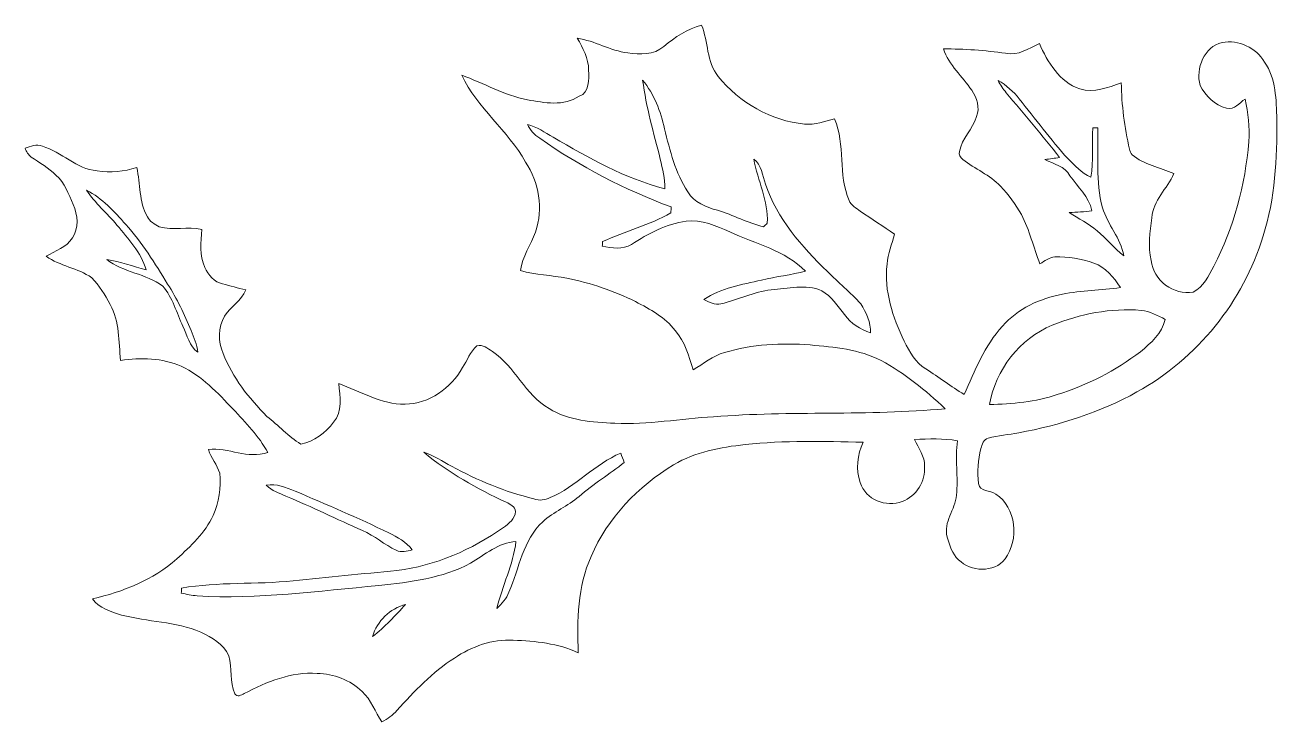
# Model space of a CAD drawing. Header units: centimetres. Extents: x -16.1 to 16.1, y -9 to 9.
import ezdxf

# ---------------------------------------------------------------- set-up
doc = ezdxf.new("R2010")
doc.units = ezdxf.units.CM
doc.header["$MEASUREMENT"] = 0
doc.layers.add('Layer 1', color=7, linetype='Continuous')

msp = doc.modelspace()

# ---------------------------------------------------------------- linework, layer by layer
at = {"layer": 'Layer 1', "color": 8, "lineweight": 9}
for points, knots in [([(0.32932, 8.41816), (0.61296, 8.66229), (0.93928, 8.85984), (1.29876, 8.96956), (1.29876, 8.96956), (1.47656, 8.53811), (1.42505, 8.02517), (1.72809, 7.64523), (1.72809, 7.64523), (2.27701, 6.97283), (3.08346, 6.50681), (3.95235, 6.41897), (3.95235, 6.41897), (4.21658, 6.39393), (4.46847, 6.49376), (4.72176, 6.55232), (4.72176, 6.55232), (5.00892, 5.89016), (4.80466, 5.11687), (5.09923, 4.45471), (5.09923, 4.45471), (5.14157, 4.31889), (5.2795, 4.25856), (5.38322, 4.17672), (5.38322, 4.17672), (5.67779, 3.98022), (5.972, 3.78302), (6.26834, 3.58899), (6.26834, 3.58899), (6.19955, 3.33287), (6.09089, 3.08593), (6.07219, 2.81817), (6.07219, 2.81817), (5.99105, 2.1239), (6.22212, 1.44657), (6.51458, 0.82849), (6.51458, 0.82849), (6.65181, 0.55897), (6.80456, 0.27498), (7.07479, 0.11694), (7.07479, 0.11694), (7.40569, -0.09684), (7.72249, -0.3332), (8.05727, -0.54063), (8.05727, -0.54063), (8.33773, 0.07037), (8.57586, 0.71879), (9.04435, 1.21867), (9.04435, 1.21867), (9.43452, 1.67199), (10.00496, 1.92988), (10.58422, 2.03853), (10.58422, 2.03853), (11.07564, 2.14683), (11.58082, 2.14225), (12.07718, 2.21245), (12.07718, 2.21245), (11.90537, 2.47562), (11.69724, 2.73562), (11.39032, 2.84392), (11.39032, 2.84392), (11.07247, 2.95787), (10.73062, 3.00938), (10.39372, 3.00232), (10.39372, 3.00232), (10.24944, 2.98539), (10.12773, 2.89684), (10.00602, 2.82487), (10.00602, 2.82487), (9.83704, 3.24186), (9.74461, 3.69094), (9.528, 4.08852), (9.528, 4.08852), (9.37737, 4.35134), (9.20698, 4.60605), (8.99108, 4.81983), (8.99108, 4.81983), (8.7145, 5.11017), (8.33385, 5.26574), (8.01953, 5.50775), (8.01953, 5.50775), (7.95991, 5.55678), (7.91722, 5.6351), (7.93521, 5.71376), (7.93521, 5.71376), (7.99448, 6.04961), (8.276, 6.28986), (8.37548, 6.61088), (8.37548, 6.61088), (8.46897, 6.83948), (8.38183, 7.0956), (8.25377, 7.29139), (8.25377, 7.29139), (8.01, 7.64382), (7.66604, 7.93697), (7.52493, 8.3529), (7.52493, 8.3529), (8.06045, 8.36101), (8.5942, 8.31374), (9.12443, 8.24248), (9.12443, 8.24248), (9.44969, 8.16734), (9.71568, 8.36948), (9.9912, 8.49754), (9.9912, 8.49754), (10.20499, 8.01423), (10.50837, 7.50588), (11.03401, 7.3242), (11.03401, 7.3242), (11.39596, 7.21061), (11.76391, 7.35948), (12.10011, 7.48542), (12.10011, 7.48542), (12.10364, 6.90898), (12.18407, 6.33642), (12.31213, 5.77515), (12.31213, 5.77515), (12.32589, 5.724), (12.34035, 5.66967), (12.37774, 5.62981), (12.37774, 5.62981), (12.68537, 5.37228), (13.09141, 5.3049), (13.45054, 5.14615), (13.45054, 5.14615), (13.28474, 4.75633), (12.91538, 4.45294), (12.88257, 4.01056), (12.88257, 4.01056), (12.83882, 3.64649), (12.78802, 3.27043), (12.86564, 2.90777), (12.86564, 2.90777), (12.92455, 2.40366), (13.4449, 2.00255), (13.95078, 2.09498), (13.95078, 2.09498), (14.2263, 2.22374), (14.33637, 2.51937), (14.48347, 2.76314), (14.48347, 2.76314), (14.98936, 3.75762), (15.29239, 4.85723), (15.37953, 5.96883), (15.37953, 5.96883), (15.4141, 6.33572), (15.35695, 6.70366), (15.28357, 7.06209), (15.28357, 7.06209), (15.12835, 6.97107), (15.01864, 6.77069), (14.80627, 6.82714), (14.80627, 6.82714), (14.50605, 6.89981), (14.26652, 7.15063), (14.12646, 7.41592), (14.12646, 7.41592), (14.01146, 7.8389), (14.22771, 8.42416), (14.69302, 8.52082), (14.69302, 8.52082), (15.11354, 8.6009), (15.56862, 8.38394), (15.78593, 8.01706), (15.78593, 8.01706), (16.08791, 7.59055), (16.07874, 7.0388), (16.10449, 6.53892), (16.10449, 6.53892), (16.10167, 5.53278), (16.06145, 4.50727), (15.74712, 3.54242), (15.74712, 3.54242), (15.24336, 1.85015), (14.04391, 0.38011), (12.50122, -0.47537), (12.50122, -0.47537), (11.56036, -1.00137), (10.51896, -1.33333), (9.46098, -1.52418), (9.46098, -1.52418), (9.19922, -1.57392), (8.93357, -1.60074), (8.67499, -1.66424), (8.67499, -1.66424), (8.55434, -1.6928), (8.52012, -1.82828), (8.48766, -1.93058), (8.48766, -1.93058), (8.41922, -2.22515), (8.39171, -2.53489), (8.42699, -2.83546), (8.42699, -2.83546), (8.45591, -3.0503), (8.72614, -3.00303), (8.87043, -3.10216), (8.87043, -3.10216), (9.40277, -3.45247), (9.47438, -4.27691), (9.10961, -4.77432), (9.10961, -4.77432), (8.82069, -5.14121), (8.22837, -5.10135), (7.91405, -4.79514), (7.91405, -4.79514), (7.74365, -4.64697), (7.68015, -4.41908), (7.61912, -4.21129), (7.61912, -4.21129), (7.5147, -3.81759), (7.83044, -3.50891), (7.85937, -3.1332), (7.85937, -3.1332), (7.90805, -2.66718), (7.82091, -2.19622), (7.88582, -1.73126), (7.88582, -1.73126), (7.52105, -1.66882), (7.14852, -1.67517), (6.78128, -1.70127), (6.78128, -1.70127), (6.88676, -1.92176), (7.04868, -2.13061), (7.03704, -2.38814), (7.03704, -2.38814), (7.07338, -2.76949), (6.82185, -3.16142), (6.46589, -3.29619), (6.46589, -3.29619), (6.04574, -3.45211), (5.52292, -3.25103), (5.38463, -2.80794), (5.38463, -2.80794), (5.24952, -2.47174), (5.31654, -2.09251), (5.45519, -1.76865), (5.45519, -1.76865), (4.44518, -1.74113), (3.43059, -1.7228), (2.42412, -1.82898), (2.42412, -1.82898), (1.78877, -1.89918), (1.13824, -2.01631), (0.58297, -2.35039), (0.58297, -2.35039), (-0.33284, -2.90637), (-1.11601, -3.71564), (-1.54146, -4.708), (-1.54146, -4.708), (-1.89423, -5.48552), (-1.90094, -6.35512), (-1.86954, -7.1912), (-1.86954, -7.1912), (-2.39059, -6.94497), (-2.97373, -6.88535), (-3.54241, -6.86594), (-3.54241, -6.86594), (-4.08498, -6.83172), (-4.61556, -7.02681), (-5.05865, -7.32738), (-5.05865, -7.32738), (-5.62733, -7.68439), (-6.087, -8.18039), (-6.53573, -8.67287), (-6.53573, -8.67287), (-6.64368, -8.7967), (-6.77985, -8.89089), (-6.92308, -8.96956), (-6.92308, -8.96956), (-7.09594, -8.70884), (-7.1979, -8.39911), (-7.43249, -8.18286), (-7.43249, -8.18286), (-7.74153, -7.89076), (-8.16345, -7.72319), (-8.58856, -7.72037), (-8.58856, -7.72037), (-9.25247, -7.67663), (-9.88959, -7.93097), (-10.46356, -8.23931), (-10.46356, -8.23931), (-10.53729, -8.27705), (-10.64947, -8.34161), (-10.70662, -8.24495), (-10.70662, -8.24495), (-10.84526, -7.93838), (-10.77295, -7.58632), (-10.86255, -7.26846), (-10.86255, -7.26846), (-10.99378, -6.9619), (-11.30105, -6.79362), (-11.58539, -6.65428), (-11.58539, -6.65428), (-12.2338, -6.38405), (-12.95029, -6.39463), (-13.62233, -6.21719), (-13.62233, -6.21719), (-13.88833, -6.1244), (-14.20618, -6.04926), (-14.37269, -5.79985), (-14.37269, -5.79985), (-13.5867, -5.61887), (-12.80812, -5.31513), (-12.19958, -4.7715), (-12.19958, -4.7715), (-11.84574, -4.44165), (-11.47003, -4.10722), (-11.26683, -3.65813), (-11.26683, -3.65813), (-11.10526, -3.31912), (-11.06081, -2.93529), (-11.0968, -2.56452), (-11.0968, -2.56452), (-11.15359, -2.34545), (-11.32998, -2.17823), (-11.38607, -1.9581), (-11.38607, -1.9581), (-10.87313, -1.89425), (-10.37007, -2.21704), (-9.86101, -2.03077), (-9.86101, -2.03077), (-10.0875, -1.6085), (-10.43147, -1.26771), (-10.75072, -0.91635), (-10.75072, -0.91635), (-11.15183, -0.5036), (-11.55117, -0.06015), (-12.08351, 0.18503), (-12.08351, 0.18503), (-12.57317, 0.4041), (-13.12456, 0.41398), (-13.64703, 0.33813), (-13.64703, 0.33813), (-13.69606, 0.82109), (-13.67172, 1.33862), (-13.91267, 1.77677), (-13.91267, 1.77677), (-14.04178, 2.02407), (-14.19066, 2.26713), (-14.38892, 2.46539), (-14.38892, 2.46539), (-14.74734, 2.7141), (-15.20489, 2.76701), (-15.56331, 3.01714), (-15.56331, 3.01714), (-15.32413, 3.1526), (-15.04367, 3.24856), (-14.88633, 3.48915), (-14.88633, 3.48915), (-14.71841, 3.74174), (-14.7424, 4.08358), (-14.86728, 4.35028), (-14.86728, 4.35028), (-14.9897, 4.61487), (-15.08107, 4.91226), (-15.31037, 5.10734), (-15.31037, 5.10734), (-15.49664, 5.29395), (-15.72877, 5.42343), (-15.94431, 5.57125), (-15.94431, 5.57125), (-16.0237, 5.62487), (-16.06214, 5.71518), (-16.10449, 5.79667), (-16.10449, 5.79667), (-15.96301, 5.84924), (-15.81132, 5.91979), (-15.65927, 5.84959), (-15.65927, 5.84959), (-15.1608, 5.70495), (-14.78579, 5.26291), (-14.25275, 5.21671), (-14.25275, 5.21671), (-13.90914, 5.16555), (-13.55918, 5.19131), (-13.22969, 5.30101), (-13.22969, 5.30101), (-13.13691, 4.88086), (-13.17677, 4.42049), (-12.95735, 4.03561), (-12.95735, 4.03561), (-12.89773, 3.91178), (-12.77002, 3.84158), (-12.65466, 3.77843), (-12.65466, 3.77843), (-12.29695, 3.66766), (-11.917, 3.80171), (-11.55752, 3.70541), (-11.55752, 3.70541), (-11.57693, 3.37979), (-11.62102, 3.03548), (-11.47921, 2.72856), (-11.47921, 2.72856), (-11.39101, 2.53771), (-11.2432, 2.34368), (-11.02024, 2.31123), (-11.02024, 2.31123), (-10.82375, 2.25231), (-10.62407, 2.20398), (-10.42581, 2.1493), (-10.42581, 2.1493), (-10.53941, 1.87625), (-10.8181, 1.72562), (-10.9698, 1.47832), (-10.9698, 1.47832), (-11.13384, 1.18904), (-11.14583, 0.81898), (-11.00895, 0.51628), (-11.00895, 0.51628), (-10.7673, -0.10249), (-10.34574, -0.63658), (-9.87971, -1.10332), (-9.87971, -1.10332), (-9.58762, -1.33686), (-9.32726, -1.62084), (-9.00765, -1.81522), (-9.00765, -1.81522), (-8.66933, -1.75525), (-8.37617, -1.51994), (-8.16768, -1.25572), (-8.16768, -1.25572), (-7.93308, -0.97844), (-7.99165, -0.59391), (-8.03504, -0.26018), (-8.03504, -0.26018), (-7.47624, -0.46303), (-6.94072, -0.79182), (-6.32795, -0.79146), (-6.32795, -0.79146), (-5.70988, -0.77841), (-5.14296, -0.38012), (-4.84734, 0.15151), (-4.84734, 0.15151), (-4.72245, 0.33496), (-4.65648, 0.56603), (-4.48115, 0.70891), (-4.48115, 0.70891), (-4.3224, 0.75901), (-4.20316, 0.63976), (-4.08075, 0.56779), (-4.08075, 0.56779), (-3.49761, 0.17762), (-3.23585, -0.54593), (-2.62307, -0.90188), (-2.62307, -0.90188), (-2.1186, -1.21585), (-1.50865, -1.25325), (-0.93115, -1.28182), (-0.93115, -1.28182), (-0.08025, -1.32204), (0.76112, -1.16188), (1.60814, -1.11425), (1.60814, -1.11425), (3.59076, -0.95692), (5.58465, -1.09168), (7.5655, -0.90682), (7.5655, -0.90682), (7.06526, -0.43551), (6.52692, 0.00934), (5.91768, 0.33319), (5.91768, 0.33319), (5.35852, 0.62706), (4.71576, 0.6761), (4.09805, 0.73431), (4.09805, 0.73431), (3.35863, 0.79252), (2.60262, 0.75759), (1.89037, 0.53886), (1.89037, 0.53886), (1.58521, 0.46019), (1.35062, 0.24606), (1.08321, 0.09401), (1.08321, 0.09401), (0.97561, 0.4489), (0.87154, 0.82144), (0.62213, 1.1072), (0.62213, 1.1072), (0.36213, 1.44939), (-0.02592, 1.65294), (-0.39705, 1.85015), (-0.39705, 1.85015), (-0.95726, 2.12249), (-1.55028, 2.33204), (-2.16199, 2.45199), (-2.16199, 2.45199), (-2.55887, 2.52853), (-2.96703, 2.53877), (-3.35756, 2.64777), (-3.35756, 2.64777), (-3.31663, 3.00938), (-3.09191, 3.30641), (-2.97303, 3.64191), (-2.97303, 3.64191), (-2.75642, 4.24127), (-2.88942, 4.91719), (-3.22668, 5.44389), (-3.22668, 5.44389), (-3.68211, 6.25564), (-4.47022, 6.83243), (-4.86956, 7.67909), (-4.86956, 7.67909), (-4.30335, 7.47448), (-3.77419, 7.16051), (-3.17693, 7.04551), (-3.17693, 7.04551), (-2.7409, 6.96613), (-2.24137, 6.86982), (-1.84837, 7.13723), (-1.84837, 7.13723), (-1.57074, 7.23354), (-1.60072, 7.57679), (-1.60425, 7.80715), (-1.60425, 7.80715), (-1.60531, 8.10984), (-1.75206, 8.37512), (-1.89776, 8.62877), (-1.89776, 8.62877), (-1.44832, 8.56315), (-1.05074, 8.31162), (-0.59989, 8.25095), (-0.59989, 8.25095), (-0.28839, 8.21179), (0.07921, 8.19168), (0.32932, 8.41816), (0.32932, 8.41816), (0.32932, 8.41816), (0.32932, 8.41816), (0.32932, 8.41816)], [0, 0, 0, 0, 0.0075188, 0.0075188, 0.0075188, 0.0075188, 0.01503759, 0.01503759, 0.01503759, 0.01503759, 0.02255639, 0.02255639, 0.02255639, 0.02255639, 0.03007519, 0.03007519, 0.03007519, 0.03007519, 0.03759398, 0.03759398, 0.03759398, 0.03759398, 0.04511278, 0.04511278, 0.04511278, 0.04511278, 0.05263158, 0.05263158, 0.05263158, 0.05263158, 0.06015038, 0.06015038, 0.06015038, 0.06015038, 0.06766917, 0.06766917, 0.06766917, 0.06766917, 0.07518797, 0.07518797, 0.07518797, 0.07518797, 0.08270677, 0.08270677, 0.08270677, 0.08270677, 0.09022556, 0.09022556, 0.09022556, 0.09022556, 0.09774436, 0.09774436, 0.09774436, 0.09774436, 0.10526316, 0.10526316, 0.10526316, 0.10526316, 0.11278195, 0.11278195, 0.11278195, 0.11278195, 0.12030075, 0.12030075, 0.12030075, 0.12030075, 0.12781955, 0.12781955, 0.12781955, 0.12781955, 0.13533835, 0.13533835, 0.13533835, 0.13533835, 0.14285714, 0.14285714, 0.14285714, 0.14285714, 0.15037594, 0.15037594, 0.15037594, 0.15037594, 0.15789474, 0.15789474, 0.15789474, 0.15789474, 0.16541353, 0.16541353, 0.16541353, 0.16541353, 0.17293233, 0.17293233, 0.17293233, 0.17293233, 0.18045113, 0.18045113, 0.18045113, 0.18045113, 0.18796992, 0.18796992, 0.18796992, 0.18796992, 0.19548872, 0.19548872, 0.19548872, 0.19548872, 0.20300752, 0.20300752, 0.20300752, 0.20300752, 0.21052632, 0.21052632, 0.21052632, 0.21052632, 0.21804511, 0.21804511, 0.21804511, 0.21804511, 0.22556391, 0.22556391, 0.22556391, 0.22556391, 0.23308271, 0.23308271, 0.23308271, 0.23308271, 0.2406015, 0.2406015, 0.2406015, 0.2406015, 0.2481203, 0.2481203, 0.2481203, 0.2481203, 0.2556391, 0.2556391, 0.2556391, 0.2556391, 0.26315789, 0.26315789, 0.26315789, 0.26315789, 0.27067669, 0.27067669, 0.27067669, 0.27067669, 0.27819549, 0.27819549, 0.27819549, 0.27819549, 0.28571429, 0.28571429, 0.28571429, 0.28571429, 0.29323308, 0.29323308, 0.29323308, 0.29323308, 0.30075188, 0.30075188, 0.30075188, 0.30075188, 0.30827068, 0.30827068, 0.30827068, 0.30827068, 0.31578947, 0.31578947, 0.31578947, 0.31578947, 0.32330827, 0.32330827, 0.32330827, 0.32330827, 0.33082707, 0.33082707, 0.33082707, 0.33082707, 0.33834586, 0.33834586, 0.33834586, 0.33834586, 0.34586466, 0.34586466, 0.34586466, 0.34586466, 0.35338346, 0.35338346, 0.35338346, 0.35338346, 0.36090226, 0.36090226, 0.36090226, 0.36090226, 0.36842105, 0.36842105, 0.36842105, 0.36842105, 0.37593985, 0.37593985, 0.37593985, 0.37593985, 0.38345865, 0.38345865, 0.38345865, 0.38345865, 0.39097744, 0.39097744, 0.39097744, 0.39097744, 0.39849624, 0.39849624, 0.39849624, 0.39849624, 0.40601504, 0.40601504, 0.40601504, 0.40601504, 0.41353383, 0.41353383, 0.41353383, 0.41353383, 0.42105263, 0.42105263, 0.42105263, 0.42105263, 0.42857143, 0.42857143, 0.42857143, 0.42857143, 0.43609023, 0.43609023, 0.43609023, 0.43609023, 0.44360902, 0.44360902, 0.44360902, 0.44360902, 0.45112782, 0.45112782, 0.45112782, 0.45112782, 0.45864662, 0.45864662, 0.45864662, 0.45864662, 0.46616541, 0.46616541, 0.46616541, 0.46616541, 0.47368421, 0.47368421, 0.47368421, 0.47368421, 0.48120301, 0.48120301, 0.48120301, 0.48120301, 0.4887218, 0.4887218, 0.4887218, 0.4887218, 0.4962406, 0.4962406, 0.4962406, 0.4962406, 0.5037594, 0.5037594, 0.5037594, 0.5037594, 0.5112782, 0.5112782, 0.5112782, 0.5112782, 0.51879699, 0.51879699, 0.51879699, 0.51879699, 0.52631579, 0.52631579, 0.52631579, 0.52631579, 0.53383459, 0.53383459, 0.53383459, 0.53383459, 0.54135338, 0.54135338, 0.54135338, 0.54135338, 0.54887218, 0.54887218, 0.54887218, 0.54887218, 0.55639098, 0.55639098, 0.55639098, 0.55639098, 0.56390977, 0.56390977, 0.56390977, 0.56390977, 0.57142857, 0.57142857, 0.57142857, 0.57142857, 0.57894737, 0.57894737, 0.57894737, 0.57894737, 0.58646617, 0.58646617, 0.58646617, 0.58646617, 0.59398496, 0.59398496, 0.59398496, 0.59398496, 0.60150376, 0.60150376, 0.60150376, 0.60150376, 0.60902256, 0.60902256, 0.60902256, 0.60902256, 0.61654135, 0.61654135, 0.61654135, 0.61654135, 0.62406015, 0.62406015, 0.62406015, 0.62406015, 0.63157895, 0.63157895, 0.63157895, 0.63157895, 0.63909774, 0.63909774, 0.63909774, 0.63909774, 0.64661654, 0.64661654, 0.64661654, 0.64661654, 0.65413534, 0.65413534, 0.65413534, 0.65413534, 0.66165414, 0.66165414, 0.66165414, 0.66165414, 0.66917293, 0.66917293, 0.66917293, 0.66917293, 0.67669173, 0.67669173, 0.67669173, 0.67669173, 0.68421053, 0.68421053, 0.68421053, 0.68421053, 0.69172932, 0.69172932, 0.69172932, 0.69172932, 0.69924812, 0.69924812, 0.69924812, 0.69924812, 0.70676692, 0.70676692, 0.70676692, 0.70676692, 0.71428571, 0.71428571, 0.71428571, 0.71428571, 0.72180451, 0.72180451, 0.72180451, 0.72180451, 0.72932331, 0.72932331, 0.72932331, 0.72932331, 0.73684211, 0.73684211, 0.73684211, 0.73684211, 0.7443609, 0.7443609, 0.7443609, 0.7443609, 0.7518797, 0.7518797, 0.7518797, 0.7518797, 0.7593985, 0.7593985, 0.7593985, 0.7593985, 0.76691729, 0.76691729, 0.76691729, 0.76691729, 0.77443609, 0.77443609, 0.77443609, 0.77443609, 0.78195489, 0.78195489, 0.78195489, 0.78195489, 0.78947368, 0.78947368, 0.78947368, 0.78947368, 0.79699248, 0.79699248, 0.79699248, 0.79699248, 0.80451128, 0.80451128, 0.80451128, 0.80451128, 0.81203008, 0.81203008, 0.81203008, 0.81203008, 0.81954887, 0.81954887, 0.81954887, 0.81954887, 0.82706767, 0.82706767, 0.82706767, 0.82706767, 0.83458647, 0.83458647, 0.83458647, 0.83458647, 0.84210526, 0.84210526, 0.84210526, 0.84210526, 0.84962406, 0.84962406, 0.84962406, 0.84962406, 0.85714286, 0.85714286, 0.85714286, 0.85714286, 0.86466165, 0.86466165, 0.86466165, 0.86466165, 0.87218045, 0.87218045, 0.87218045, 0.87218045, 0.87969925, 0.87969925, 0.87969925, 0.87969925, 0.88721805, 0.88721805, 0.88721805, 0.88721805, 0.89473684, 0.89473684, 0.89473684, 0.89473684, 0.90225564, 0.90225564, 0.90225564, 0.90225564, 0.90977444, 0.90977444, 0.90977444, 0.90977444, 0.91729323, 0.91729323, 0.91729323, 0.91729323, 0.92481203, 0.92481203, 0.92481203, 0.92481203, 0.93233083, 0.93233083, 0.93233083, 0.93233083, 0.93984962, 0.93984962, 0.93984962, 0.93984962, 0.94736842, 0.94736842, 0.94736842, 0.94736842, 0.95488722, 0.95488722, 0.95488722, 0.95488722, 0.96240602, 0.96240602, 0.96240602, 0.96240602, 0.96992481, 0.96992481, 0.96992481, 0.96992481, 0.97744361, 0.97744361, 0.97744361, 0.97744361, 0.98496241, 0.98496241, 0.98496241, 0.98496241, 1, 1, 1, 1]), ([(-0.21536, 7.54751), (-0.12364, 6.85924), (0.06933, 6.19072), (0.23866, 5.51939), (0.23866, 5.51939), (0.29264, 5.26786), (0.36143, 5.01527), (0.35966, 4.75633), (0.35966, 4.75633), (-0.67398, 5.0142), (-1.6039, 5.55396), (-2.51724, 6.08383), (-2.51724, 6.08383), (-2.73279, 6.20131), (-2.93563, 6.35194), (-3.17729, 6.41262), (-3.17729, 6.41262), (-3.11061, 6.26446), (-3.00125, 6.14098), (-2.86367, 6.05385), (-2.86367, 6.05385), (-1.81839, 5.3236), (-0.67715, 4.73199), (0.517, 4.28608), (0.517, 4.28608), (0.51559, 4.23669), (0.51418, 4.1873), (0.51347, 4.13756), (0.51347, 4.13756), (-0.03933, 3.81582), (-0.66939, 3.66731), (-1.24548, 3.39496), (-1.24548, 3.39496), (-1.24759, 3.36603), (-1.25183, 3.30783), (-1.25394, 3.27854), (-1.25394, 3.27854), (-1.01017, 3.22669), (-0.72654, 3.17977), (-0.50253, 3.32158), (-0.50253, 3.32158), (-0.07284, 3.59816), (0.39318, 3.85146), (0.90717, 3.91884), (0.90717, 3.91884), (1.30299, 3.96505), (1.67588, 3.80207), (2.0276, 3.64367), (2.0276, 3.64367), (2.69152, 3.34134), (3.44964, 3.16389), (3.97775, 2.63331), (3.97775, 2.63331), (3.60451, 2.53983), (3.2214, 2.49538), (2.8471, 2.40613), (2.8471, 2.40613), (2.3398, 2.28759), (1.80147, 2.20081), (1.3612, 1.90271), (1.3612, 1.90271), (1.49737, 1.84027), (1.64554, 1.75419), (1.7997, 1.79159), (1.7997, 1.79159), (2.23291, 1.90201), (2.6439, 2.10062), (3.09087, 2.15495), (3.09087, 2.15495), (3.52196, 2.18493), (3.97916, 2.31052), (4.39509, 2.1299), (4.39509, 2.1299), (4.64627, 1.98914), (4.80219, 1.73338), (4.98105, 1.51607), (4.98105, 1.51607), (5.14157, 1.28817), (5.38745, 1.13718), (5.64674, 1.0437), (5.64674, 1.0437), (5.66297, 1.31393), (5.53491, 1.56934), (5.39592, 1.793), (5.39592, 1.793), (5.13134, 2.09109), (4.81525, 2.33839), (4.53832, 2.62485), (4.53832, 2.62485), (3.87968, 3.26867), (3.24009, 3.98445), (2.94764, 4.87486), (2.94764, 4.87486), (2.86403, 5.09288), (2.85557, 5.37015), (2.64602, 5.51551), (2.64602, 5.51551), (2.74409, 4.96306), (3.01996, 4.44412), (2.99209, 3.87051), (2.99209, 3.87051), (2.96034, 3.83946), (2.92894, 3.80771), (2.89825, 3.77596), (2.89825, 3.77596), (2.48727, 3.87192), (2.11614, 4.08358), (1.71221, 4.20212), (1.71221, 4.20212), (1.41976, 4.28114), (1.1079, 4.39579), (0.94598, 4.67378), (0.94598, 4.67378), (0.62707, 5.16132), (0.48913, 5.73917), (0.34802, 6.29726), (0.34802, 6.29726), (0.25348, 6.74706), (0.07779, 7.18909), (-0.21536, 7.54751), (-0.21536, 7.54751), (-0.21536, 7.54751), (-0.21536, 7.54751), (-0.21536, 7.54751)], [0, 0, 0, 0, 0.03125, 0.03125, 0.03125, 0.03125, 0.0625, 0.0625, 0.0625, 0.0625, 0.09375, 0.09375, 0.09375, 0.09375, 0.125, 0.125, 0.125, 0.125, 0.15625, 0.15625, 0.15625, 0.15625, 0.1875, 0.1875, 0.1875, 0.1875, 0.21875, 0.21875, 0.21875, 0.21875, 0.25, 0.25, 0.25, 0.25, 0.28125, 0.28125, 0.28125, 0.28125, 0.3125, 0.3125, 0.3125, 0.3125, 0.34375, 0.34375, 0.34375, 0.34375, 0.375, 0.375, 0.375, 0.375, 0.40625, 0.40625, 0.40625, 0.40625, 0.4375, 0.4375, 0.4375, 0.4375, 0.46875, 0.46875, 0.46875, 0.46875, 0.5, 0.5, 0.5, 0.5, 0.53125, 0.53125, 0.53125, 0.53125, 0.5625, 0.5625, 0.5625, 0.5625, 0.59375, 0.59375, 0.59375, 0.59375, 0.625, 0.625, 0.625, 0.625, 0.65625, 0.65625, 0.65625, 0.65625, 0.6875, 0.6875, 0.6875, 0.6875, 0.71875, 0.71875, 0.71875, 0.71875, 0.75, 0.75, 0.75, 0.75, 0.78125, 0.78125, 0.78125, 0.78125, 0.8125, 0.8125, 0.8125, 0.8125, 0.84375, 0.84375, 0.84375, 0.84375, 0.875, 0.875, 0.875, 0.875, 0.90625, 0.90625, 0.90625, 0.90625, 0.9375, 0.9375, 0.9375, 0.9375, 1, 1, 1, 1]), ([(8.93252, 7.54398), (8.98402, 7.42827), (9.05599, 7.32349), (9.13924, 7.22824), (9.13924, 7.22824), (9.60174, 6.67509), (10.07058, 6.12687), (10.51331, 5.55749), (10.51331, 5.55749), (10.38667, 5.53914), (10.25861, 5.52539), (10.13231, 5.5081), (10.13231, 5.5081), (10.36021, 5.39168), (10.64384, 5.33348), (10.77825, 5.09076), (10.77825, 5.09076), (10.98074, 4.80148), (11.26685, 4.55031), (11.34375, 4.19118), (11.34375, 4.19118), (11.15114, 4.15167), (10.95323, 4.15696), (10.75849, 4.14144), (10.75849, 4.14144), (10.99909, 3.98728), (11.2605, 3.86133), (11.47781, 3.67224), (11.47781, 3.67224), (11.72228, 3.47504), (11.91702, 3.22457), (12.16149, 3.02666), (12.16149, 3.02666), (12.09058, 3.48421), (11.74451, 3.83311), (11.61398, 4.26809), (11.61398, 4.26809), (11.44182, 4.93907), (11.50321, 5.64039), (11.49933, 6.32478), (11.49933, 6.32478), (11.46581, 6.32513), (11.39879, 6.32584), (11.36492, 6.32619), (11.36492, 6.32619), (11.34093, 5.90145), (11.39949, 5.47352), (11.31165, 5.0523), (11.31165, 5.0523), (11.08093, 5.16203), (10.90066, 5.34969), (10.72463, 5.52997), (10.72463, 5.52997), (10.28295, 6.02174), (9.89384, 6.55726), (9.47474, 7.06738), (9.47474, 7.06738), (9.32516, 7.25788), (9.14171, 7.42227), (8.93252, 7.54398), (8.93252, 7.54398), (8.93252, 7.54398), (8.93252, 7.54398), (8.93252, 7.54398)], [0, 0, 0, 0, 0.05882353, 0.05882353, 0.05882353, 0.05882353, 0.11764706, 0.11764706, 0.11764706, 0.11764706, 0.17647059, 0.17647059, 0.17647059, 0.17647059, 0.23529412, 0.23529412, 0.23529412, 0.23529412, 0.29411765, 0.29411765, 0.29411765, 0.29411765, 0.35294118, 0.35294118, 0.35294118, 0.35294118, 0.41176471, 0.41176471, 0.41176471, 0.41176471, 0.47058824, 0.47058824, 0.47058824, 0.47058824, 0.52941176, 0.52941176, 0.52941176, 0.52941176, 0.58823529, 0.58823529, 0.58823529, 0.58823529, 0.64705882, 0.64705882, 0.64705882, 0.64705882, 0.70588235, 0.70588235, 0.70588235, 0.70588235, 0.76470588, 0.76470588, 0.76470588, 0.76470588, 0.82352941, 0.82352941, 0.82352941, 0.82352941, 0.88235294, 0.88235294, 0.88235294, 0.88235294, 1, 1, 1, 1]), ([(-14.52191, 4.71681), (-14.30496, 4.38274), (-13.98887, 4.12874), (-13.73945, 3.82076), (-13.73945, 3.82076), (-13.44947, 3.46799), (-13.11751, 3.11238), (-12.98663, 2.66471), (-12.98663, 2.66471), (-13.32529, 2.75291), (-13.65267, 2.88414), (-14.00086, 2.93564), (-14.00086, 2.93564), (-13.57435, 2.59627), (-12.99227, 2.57192), (-12.55835, 2.24984), (-12.55835, 2.24984), (-12.30294, 1.95351), (-12.2084, 1.56227), (-12.0433, 1.21444), (-12.0433, 1.21444), (-11.93076, 0.98619), (-11.87749, 0.70397), (-11.65806, 0.54733), (-11.65806, 0.54733), (-11.68664, 0.74242), (-11.75508, 0.92799), (-11.82881, 1.10931), (-11.82881, 1.10931), (-12.00555, 1.51959), (-12.19605, 1.92564), (-12.43629, 2.30276), (-12.43629, 2.30276), (-12.75944, 2.83687), (-13.09599, 3.3678), (-13.51226, 3.83523), (-13.51226, 3.83523), (-13.80789, 4.17037), (-14.11798, 4.5108), (-14.52191, 4.71681), (-14.52191, 4.71681), (-14.52191, 4.71681), (-14.52191, 4.71681), (-14.52191, 4.71681)], [0, 0, 0, 0, 0.08333333, 0.08333333, 0.08333333, 0.08333333, 0.16666667, 0.16666667, 0.16666667, 0.16666667, 0.25, 0.25, 0.25, 0.25, 0.33333333, 0.33333333, 0.33333333, 0.33333333, 0.41666667, 0.41666667, 0.41666667, 0.41666667, 0.5, 0.5, 0.5, 0.5, 0.58333333, 0.58333333, 0.58333333, 0.58333333, 0.66666667, 0.66666667, 0.66666667, 0.66666667, 0.75, 0.75, 0.75, 0.75, 0.83333333, 0.83333333, 0.83333333, 0.83333333, 1, 1, 1, 1]), ([(10.32281, 1.24337), (9.47685, 0.90223), (8.86902, 0.08519), (8.70639, -0.80205), (8.70639, -0.80205), (9.29482, -0.77982), (9.89242, -0.73608), (10.45228, -0.54063), (10.45228, -0.54063), (11.2224, -0.30145), (11.95441, 0.0672), (12.59294, 0.56144), (12.59294, 0.56144), (12.86387, 0.78194), (13.14257, 1.0384), (13.23005, 1.39048), (13.23005, 1.39048), (13.03567, 1.49702), (12.83494, 1.60073), (12.61093, 1.62543), (12.61093, 1.62543), (11.83129, 1.6914), (11.0446, 1.53335), (10.32281, 1.24337), (10.32281, 1.24337), (10.32281, 1.24337), (10.32281, 1.24337), (10.32281, 1.24337)], [0, 0, 0, 0, 0.125, 0.125, 0.125, 0.125, 0.25, 0.25, 0.25, 0.25, 0.375, 0.375, 0.375, 0.375, 0.5, 0.5, 0.5, 0.5, 0.625, 0.625, 0.625, 0.625, 0.75, 0.75, 0.75, 0.75, 1, 1, 1, 1]), ([(-5.84535, -2.0276), (-5.20646, -2.55712), (-4.47445, -2.96669), (-3.72303, -3.31382), (-3.72303, -3.31382), (-3.62461, -3.36215), (-3.49338, -3.42424), (-3.48279, -3.55054), (-3.48279, -3.55054), (-3.4962, -3.73539), (-3.65565, -3.86557), (-3.79465, -3.96682), (-3.79465, -3.96682), (-4.61168, -4.53126), (-5.54584, -4.95424), (-6.53926, -5.07136), (-6.53926, -5.07136), (-7.42826, -5.16097), (-8.31867, -5.23435), (-9.20626, -5.33524), (-9.20626, -5.33524), (-10.16088, -5.43613), (-11.1296, -5.35888), (-12.07858, -5.52327), (-12.07858, -5.52327), (-12.07999, -5.55502), (-12.08281, -5.61817), (-12.08422, -5.64992), (-12.08422, -5.64992), (-11.95158, -5.68767), (-11.8154, -5.71024), (-11.67782, -5.72118), (-11.67782, -5.72118), (-10.11219, -5.82243), (-8.55468, -5.591), (-6.99822, -5.46048), (-6.99822, -5.46048), (-6.19565, -5.36487), (-5.36416, -5.26962), (-4.63955, -4.8858), (-4.63955, -4.8858), (-4.27407, -4.65897), (-3.92341, -4.35381), (-3.47327, -4.32594), (-3.47327, -4.32594), (-3.54735, -4.92073), (-3.82675, -5.46612), (-3.9661, -6.04503), (-3.9661, -6.04503), (-3.8324, -5.93038), (-3.7188, -5.79279), (-3.65354, -5.62769), (-3.65354, -5.62769), (-3.38931, -5.01598), (-3.29723, -4.28925), (-2.7857, -3.81477), (-2.7857, -3.81477), (-2.50313, -3.55654), (-2.13906, -3.4126), (-1.84978, -3.16319), (-1.84978, -3.16319), (-1.48078, -2.84639), (-1.06873, -2.58745), (-0.68632, -2.2883), (-0.68632, -2.2883), (-0.71772, -2.20928), (-0.74806, -2.12955), (-0.77699, -2.04982), (-0.77699, -2.04982), (-1.44691, -2.32499), (-1.9274, -2.91519), (-2.5952, -3.19494), (-2.5952, -3.19494), (-2.72467, -3.2542), (-2.8739, -3.28525), (-3.01148, -3.22669), (-3.01148, -3.22669), (-3.7509, -3.04289), (-4.46351, -2.75467), (-5.12956, -2.38602), (-5.12956, -2.38602), (-5.36557, -2.26184), (-5.58993, -2.1112), (-5.84535, -2.0276), (-5.84535, -2.0276), (-5.84535, -2.0276), (-5.84535, -2.0276), (-5.84535, -2.0276)], [0, 0, 0, 0, 0.04347826, 0.04347826, 0.04347826, 0.04347826, 0.08695652, 0.08695652, 0.08695652, 0.08695652, 0.13043478, 0.13043478, 0.13043478, 0.13043478, 0.17391304, 0.17391304, 0.17391304, 0.17391304, 0.2173913, 0.2173913, 0.2173913, 0.2173913, 0.26086957, 0.26086957, 0.26086957, 0.26086957, 0.30434783, 0.30434783, 0.30434783, 0.30434783, 0.34782609, 0.34782609, 0.34782609, 0.34782609, 0.39130435, 0.39130435, 0.39130435, 0.39130435, 0.43478261, 0.43478261, 0.43478261, 0.43478261, 0.47826087, 0.47826087, 0.47826087, 0.47826087, 0.52173913, 0.52173913, 0.52173913, 0.52173913, 0.56521739, 0.56521739, 0.56521739, 0.56521739, 0.60869565, 0.60869565, 0.60869565, 0.60869565, 0.65217391, 0.65217391, 0.65217391, 0.65217391, 0.69565217, 0.69565217, 0.69565217, 0.69565217, 0.73913043, 0.73913043, 0.73913043, 0.73913043, 0.7826087, 0.7826087, 0.7826087, 0.7826087, 0.82608696, 0.82608696, 0.82608696, 0.82608696, 0.86956522, 0.86956522, 0.86956522, 0.86956522, 0.91304348, 0.91304348, 0.91304348, 0.91304348, 1, 1, 1, 1]), ([(-9.89806, -2.87814), (-9.75941, -3.01961), (-9.5668, -3.07887), (-9.39076, -3.15754), (-9.39076, -3.15754), (-8.72719, -3.43624), (-8.07913, -3.75056), (-7.4212, -4.0416), (-7.4212, -4.0416), (-7.11146, -4.17531), (-6.85817, -4.40989), (-6.55266, -4.55102), (-6.55266, -4.55102), (-6.42249, -4.61275), (-6.2782, -4.57994), (-6.14732, -4.53902), (-6.14732, -4.53902), (-6.28879, -4.32912), (-6.52515, -4.21657), (-6.74422, -4.1051), (-6.74422, -4.1051), (-7.53409, -3.71493), (-8.34866, -3.37803), (-9.15581, -3.02525), (-9.15581, -3.02525), (-9.39076, -2.93706), (-9.64159, -2.81852), (-9.89806, -2.87814), (-9.89806, -2.87814), (-9.89806, -2.87814), (-9.89806, -2.87814), (-9.89806, -2.87814)], [0, 0, 0, 0, 0.11111111, 0.11111111, 0.11111111, 0.11111111, 0.22222222, 0.22222222, 0.22222222, 0.22222222, 0.33333333, 0.33333333, 0.33333333, 0.33333333, 0.44444444, 0.44444444, 0.44444444, 0.44444444, 0.55555556, 0.55555556, 0.55555556, 0.55555556, 0.66666667, 0.66666667, 0.66666667, 0.66666667, 0.77777778, 0.77777778, 0.77777778, 0.77777778, 1, 1, 1, 1]), ([(-7.16085, -6.77281), (-6.85041, -6.52728), (-6.58195, -6.2313), (-6.31313, -5.94237), (-6.31313, -5.94237), (-6.71283, -6.05491), (-7.05431, -6.3657), (-7.16085, -6.77281)], [0, 0, 0, 0, 0.33333333, 0.33333333, 0.33333333, 0.33333333, 1, 1, 1, 1])]:
    msp.add_open_spline(points, degree=3, knots=knots, dxfattribs=at)

doc.saveas('drawing.dxf')
